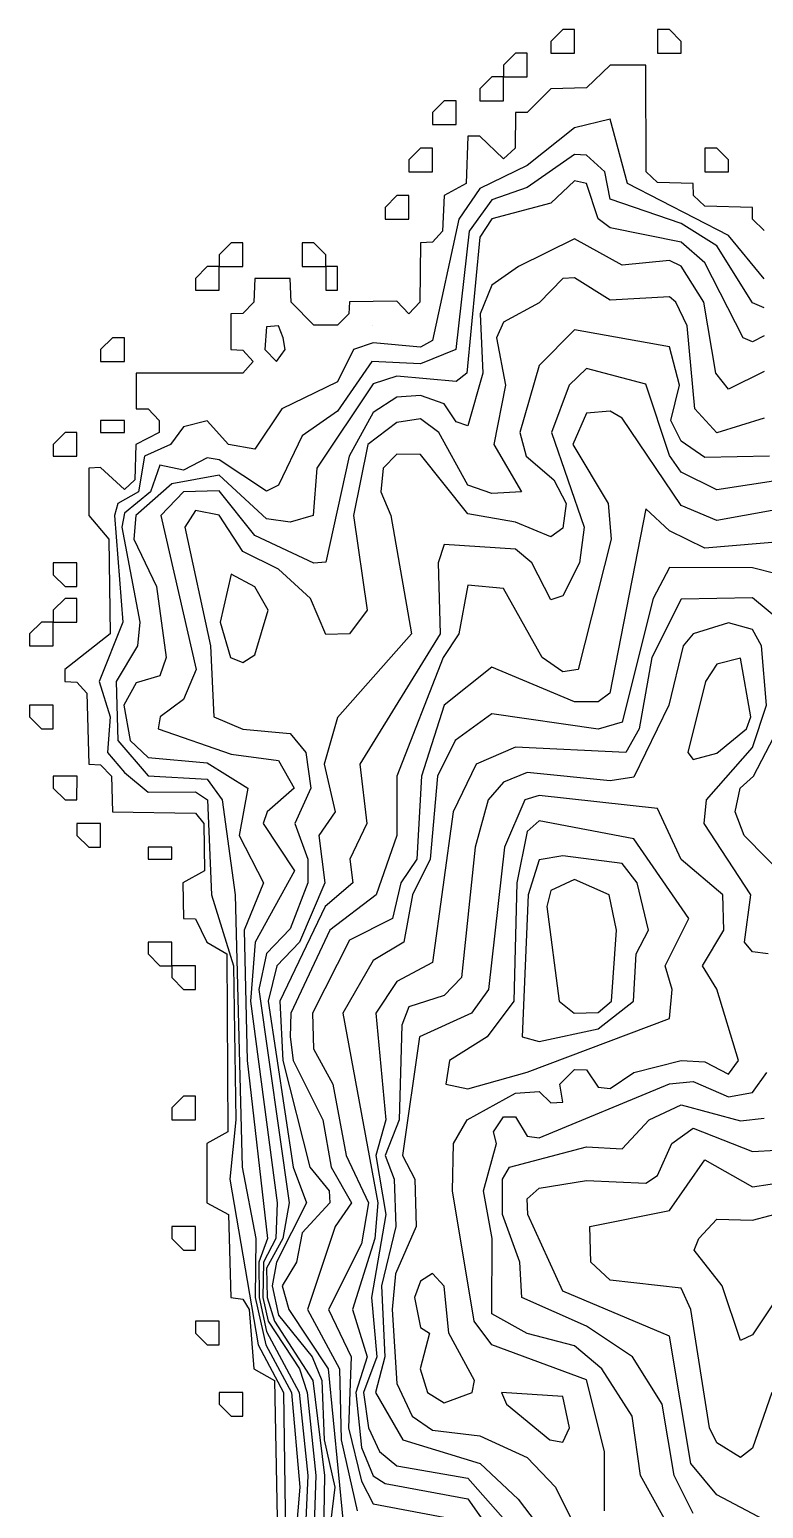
# Model space of a CAD drawing. Header units: metres. Extents: x 310028 to 360472, y 4137098 to 4159193.
# Drawn here: x 356648 to 357577, y 4149371 to 4151242 of the extents above; entities that cross this region are included whole.
import ezdxf

# ---------------------------------------------------------------- set-up
doc = ezdxf.new("R2010")
doc.units = ezdxf.units.M
for name, color, linetype in [('COAST', 5, 'Continuous'), ('CONTOUR', 254, 'Continuous'), ('CONTOUR_INDEX', 33, 'Continuous')]:
    doc.layers.add(name, color=color, linetype=linetype)

msp = doc.modelspace()

# ---------------------------------------------------------------- linework, layer by layer
at = {"layer": 'COAST'}
for points in [[(357307.5, 4151212.5), (357337.5, 4151212.5), (357337.5, 4151242.5), (357322.5, 4151242.5), (357307.5, 4151227.5), (357307.5, 4151212.5)], [(357442.5, 4151212.5), (357472.5, 4151212.5), (357472.5, 4151227.5), (357457.5, 4151242.5), (357442.5, 4151242.5), (357442.5, 4151212.5)], [(357247.5, 4151182.5), (357277.5, 4151182.5), (357277.5, 4151212.5), (357262.5, 4151212.5), (357247.5, 4151197.5), (357247.5, 4151182.5)], [(357577.5, 4150988), (357562.7, 4151002.5), (357562.5, 4151017.5), (357502.5, 4151019.1), (357487.9, 4151032.5), (357487.5, 4151047.5), (357442.5, 4151048.8), (357428, 4151062.5), (357427.5, 4151197.5), (357382.5, 4151197.6), (357352.5, 4151168.6), (357307.5, 4151167.7), (357277.5, 4151137.7), (357262.5, 4151137.5), (357262.3, 4151092.5), (357247.5, 4151079.1), (357217.5, 4151107.6), (357202.5, 4151107.5), (357200.3, 4151047.5), (357172.2, 4151032.5), (357170.1, 4150987.5), (357157.5, 4150973.3), (357142.3, 4150972.5), (357141.7, 4150897.5), (357127.5, 4150882.7), (357112.5, 4150898.6), (357052.5, 4150897.7), (357051.5, 4150882.5), (357037.5, 4150868.3), (357007.5, 4150868.2), (356978.6, 4150897.5), (356977.5, 4150927.6), (356932.5, 4150927.6), (356931.3, 4150897.5), (356917.5, 4150883), (356902.4, 4150882.5), (356902.4, 4150837.5), (356917.5, 4150836.7), (356930.5, 4150822.5), (356917.5, 4150807.6), (356782.5, 4150807.5), (356782.5, 4150762.5), (356797.5, 4150762.3), (356811.7, 4150747.5), (356811.6, 4150732.5), (356781.9, 4150717.5), (356780.7, 4150672.5), (356767.5, 4150660.2), (356737.5, 4150688), (356722.4, 4150687.5), (356722.5, 4150627.5), (356747.7, 4150597.5), (356749.4, 4150477.5), (356692.2, 4150432.5), (356692.2, 4150417.5), (356707.5, 4150416.3), (356720.2, 4150402.5), (356722.4, 4150312.5), (356737.5, 4150311.8), (356751.2, 4150297.5), (356752.5, 4150252.5), (356857.5, 4150250.5), (356868.2, 4150237.5), (356869, 4150177.5), (356841.7, 4150162.5), (356842.4, 4150117.5), (356857.5, 4150116.8), (356871.7, 4150087.5), (356897.2, 4150072.5), (356898.3, 4149847.5), (356871.9, 4149832.5), (356872.1, 4149757.5), (356899.3, 4149742.5), (356902.1, 4149637.5), (356917.5, 4149635.3), (356925.6, 4149622.5), (356931.2, 4149547.5), (356957.5, 4149532.5), (356962.4, 4149292.5)], [(357217.5, 4151152.5), (357247.5, 4151152.5), (357247.5, 4151182.5), (357232.5, 4151182.5), (357217.5, 4151167.5), (357217.5, 4151152.5)], [(357157.5, 4151122.5), (357187.5, 4151122.5), (357187.5, 4151152.5), (357172.5, 4151152.5), (357157.5, 4151137.5), (357157.5, 4151122.5)], [(357127.5, 4151062.5), (357157.5, 4151062.5), (357157.5, 4151092.5), (357142.5, 4151092.5), (357127.5, 4151077.5), (357127.5, 4151062.5)], [(357502.5, 4151062.5), (357532.5, 4151062.5), (357532.5, 4151077.5), (357517.5, 4151092.5), (357502.5, 4151092.5), (357502.5, 4151062.5)], [(357097.5, 4151002.5), (357127.5, 4151002.5), (357127.5, 4151032.5), (357112.5, 4151032.5), (357097.5, 4151017.5), (357097.5, 4151002.5)], [(356887.5, 4150942.5), (356917.5, 4150942.5), (356917.5, 4150972.5), (356902.5, 4150972.5), (356887.5, 4150957.5), (356887.5, 4150942.5)], [(356992.5, 4150942.5), (357022.5, 4150942.5), (357022.5, 4150957.5), (357007.5, 4150972.5), (356992.5, 4150972.5), (356992.5, 4150942.5)], [(356857.5, 4150912.5), (356887.5, 4150912.5), (356887.5, 4150942.5), (356872.5, 4150942.5), (356857.5, 4150927.5), (356857.5, 4150912.5)], [(357022.5, 4150912.5), (357037.5, 4150912.5), (357037.5, 4150942.5), (357022.5, 4150942.5), (357022.5, 4150912.5)], [(356737.5, 4150822.5), (356767.5, 4150822.5), (356767.5, 4150852.5), (356752.5, 4150852.5), (356737.5, 4150837.5), (356737.5, 4150822.5)], [(356737.5, 4150732.5), (356767.5, 4150732.4), (356767.5, 4150747.5), (356737.5, 4150747.5), (356737.5, 4150732.5)], [(356677.5, 4150702.5), (356707.5, 4150702.5), (356707.5, 4150732.5), (356692.5, 4150732.5), (356677.5, 4150717.5), (356677.5, 4150702.5)], [(356677.5, 4150552.5), (356692.5, 4150537.5), (356707.5, 4150537.5), (356707.5, 4150567.5), (356677.5, 4150567.5), (356677.5, 4150552.5)], [(356677.5, 4150492.5), (356707.5, 4150492.5), (356707.5, 4150522.5), (356692.5, 4150522.5), (356677.5, 4150507.5), (356677.5, 4150492.5)], [(356647.5, 4150462.5), (356677.5, 4150462.5), (356677.5, 4150492.5), (356662.5, 4150492.5), (356647.5, 4150477.5), (356647.5, 4150462.5)], [(356647.5, 4150372.5), (356662.5, 4150357.5), (356677.5, 4150357.5), (356677.5, 4150387.5), (356647.5, 4150387.5), (356647.5, 4150372.5)], [(356677.5, 4150282.5), (356692.5, 4150267.5), (356707.5, 4150267.5), (356707.6, 4150297.5), (356677.5, 4150297.5), (356677.5, 4150282.5)], [(356707.5, 4150222.5), (356722.5, 4150207.5), (356737.5, 4150207.5), (356737.5, 4150237.5), (356707.5, 4150237.5), (356707.5, 4150222.5)], [(356797.5, 4150192.5), (356827.5, 4150192.5), (356827.5, 4150207.5), (356797.5, 4150207.5), (356797.5, 4150192.5)], [(356797.5, 4150072.5), (356812.5, 4150057.5), (356827.5, 4150057.5), (356827.5, 4150087.5), (356797.5, 4150087.5), (356797.5, 4150072.5)], [(356827.5, 4150042.5), (356842.5, 4150027.5), (356857.5, 4150027.5), (356857.6, 4150057.5), (356827.5, 4150057.5), (356827.5, 4150042.5)], [(356827.5, 4149862.5), (356857.5, 4149862.5), (356857.5, 4149892.5), (356842.5, 4149892.5), (356827.5, 4149877.5), (356827.5, 4149862.5)], [(356827.5, 4149712.5), (356842.5, 4149697.5), (356857.5, 4149697.5), (356857.5, 4149727.5), (356827.5, 4149727.5), (356827.5, 4149712.5)], [(356857.5, 4149592.5), (356872.5, 4149577.5), (356887.5, 4149577.5), (356887.5, 4149607.5), (356857.5, 4149607.5), (356857.5, 4149592.5)], [(356887.5, 4149502.5), (356902.5, 4149487.5), (356917.5, 4149487.5), (356917.6, 4149517.5), (356887.5, 4149517.5), (356887.5, 4149502.5)]]:
    msp.add_lwpolyline(points, dxfattribs=at)
at = {"layer": 'CONTOUR'}
for points, elevation in [([(357577.5, 4150927.1), (357532.5, 4150981.8), (357404.6, 4151047.5), (357382.5, 4151129.3), (357337.5, 4151118.3), (357277.5, 4151070.4), (357217.5, 4151041.5), (357190.9, 4151002.5), (357157.5, 4150849), (357142.5, 4150840.6), (357082.5, 4150845.9), (357057.4, 4150837.5), (357037.5, 4150796.6), (356966.9, 4150762.5), (356932.5, 4150711.3), (356899.4, 4150717.5), (356872.5, 4150747.3), (356842.5, 4150739.7), (356825.7, 4150717.5), (356793, 4150702.5), (356785.2, 4150657.5), (356759.2, 4150642.5), (356755, 4150627.5), (356765.7, 4150492.5), (356735.6, 4150417.5), (356749.5, 4150372.5), (356746.2, 4150327.5), (356767.5, 4150302.3), (356797.5, 4150277.2), (356857.5, 4150277.5), (356872.6, 4150267.5), (356878, 4150147.5), (356905.6, 4150057.5), (356908.5, 4149862.5), (356901, 4149787.5), (356937.1, 4149577.5), (356968.8, 4149517.5), (356971.6, 4149337.5)], 10), ([(357577.5, 4150890.1), (357562.5, 4150896.7), (357517.5, 4150968.9), (357472.5, 4150997.1), (357382.5, 4151027.7), (357375.6, 4151062.5), (357352.5, 4151083.6), (357337.5, 4151084.3), (357277.5, 4151042.5), (357232.5, 4151026.9), (357204, 4150987.5), (357187.3, 4150837.5), (357142.5, 4150819.5), (357080.7, 4150822.5), (357037.5, 4150759.7), (356992.5, 4150728.1), (356962.5, 4150665.8), (356947.5, 4150658.2), (356887.5, 4150697.8), (356872.5, 4150700.4), (356842.5, 4150685), (356812.5, 4150691.1), (356800.5, 4150657.5), (356767.5, 4150630.6), (356764.5, 4150612.5), (356787.2, 4150492.5), (356784, 4150462.5), (356757.1, 4150417.5), (356759.1, 4150342.5), (356797.5, 4150297.9), (356872.5, 4150293.5), (356891.2, 4150267.5), (356907.8, 4150147.5), (356916.7, 4149802.5), (356933.8, 4149712.5), (356933.1, 4149637.5), (356946.7, 4149577.5), (356979, 4149517.5), (356989.8, 4149397.5), (356984.6, 4149337.5)], 20), ([(357577.5, 4150855), (357562.5, 4150847.3), (357550.9, 4150852.5), (357502.5, 4150947.3), (357472.5, 4150973.4), (357382.5, 4150991.5), (357367.5, 4151003), (357352.5, 4151047.5), (357337.5, 4151051.2), (357307.5, 4151022.9), (357232.5, 4151003.1), (357217.5, 4150979.8), (357201, 4150807.5), (357187.5, 4150797.2), (357112.5, 4150803.7), (357082.5, 4150794.3), (357011.2, 4150687.5), (357006.5, 4150627.5), (356977.5, 4150619.1), (356947.5, 4150623.4), (356887.5, 4150678.5), (356827.5, 4150667.5), (356781.9, 4150627.5), (356779.7, 4150597.5), (356808, 4150537.5), (356820.5, 4150447.5), (356812.5, 4150424.4), (356782.5, 4150415.8), (356766.8, 4150387.5), (356774.7, 4150342.5), (356797.5, 4150321.1), (356872.5, 4150314.3), (356923.6, 4150282.5), (356912.9, 4150222.5), (356943.6, 4150162.5), (356919.3, 4150102.5), (356922.9, 4149937.5), (356948.6, 4149712.5), (356937.9, 4149682.5), (356938, 4149637.5), (356947.5, 4149594.4), (356989, 4149517.5), (356999.8, 4149412.5), (356996.4, 4149337.5)], 30), ([(357577.5, 4150809.9), (357532.5, 4150787.5), (357516.4, 4150807.5), (357501.2, 4150897.5), (357472.5, 4150943.2), (357457.5, 4150950.1), (357397.5, 4150944.4), (357337.5, 4150977.6), (357266.4, 4150942.5), (357232.5, 4150918.9), (357218, 4150882.5), (357221.2, 4150807.5), (357202.5, 4150741), (357187.5, 4150745.8), (357172.5, 4150768.9), (357142.5, 4150779.5), (357112.5, 4150777.4), (357082.5, 4150758), (357052, 4150702.5), (357022.5, 4150568.3), (357007.5, 4150566.9), (356932.5, 4150602.3), (356887.5, 4150658.8), (356842.5, 4150657.5), (356813.7, 4150627.5), (356858.3, 4150432.5), (356842.5, 4150394.6), (356812.8, 4150372.5), (356810.2, 4150357.5), (356902.5, 4150325.5), (356962.5, 4150317.4), (356982.5, 4150282.5), (356948.1, 4150252.5), (356943.4, 4150237.5), (356982.7, 4150177.5), (356933.3, 4150087.5), (356927.1, 4150012.5), (356961.1, 4149757.5), (356959.2, 4149712.5), (356943.5, 4149682.5), (356943, 4149637.5), (356949.7, 4149607.5), (356989.3, 4149547.5), (356998.9, 4149517.5), (357010.1, 4149412.5), (357007.5, 4149337.5)], 40), ([(356959.9, 4150822.5), (356970.9, 4150837.5), (356968.7, 4150852.5), (356962.5, 4150867.4), (356947.5, 4150866.2), (356945.4, 4150837.5), (356959.9, 4150822.5)], 10), ([(357584.3, 4150702.5), (357502.5, 4150700.9), (357472.5, 4150721.4), (357459.2, 4150747.5), (357470.1, 4150792.5), (357457.5, 4150840.8), (357337.5, 4150862.6), (357292.5, 4150817.2), (357268.2, 4150732.5), (357276.3, 4150702.5), (357311.2, 4150672.5), (357326.7, 4150642.5), (357322.5, 4150611.3), (357307.5, 4150600.4), (357262.5, 4150619.2), (357202.5, 4150629.7), (357142.5, 4150704.6), (357112.5, 4150705.1), (357095.3, 4150687.5), (357092.1, 4150657.5), (357104.7, 4150627.5), (357130.9, 4150477.5), (357037.5, 4150371.9), (357020.5, 4150312.5), (357034.2, 4150252.5), (357013.7, 4150222.5), (357021.2, 4150162.5), (356989.2, 4150087.5), (356960.6, 4150057.5), (356949.4, 4150012.5), (356981.3, 4149802.5), (356998.2, 4149757.5), (356959.9, 4149682.5), (356954.5, 4149652.5), (356962.5, 4149615.4), (357005.2, 4149562.5), (357017.3, 4149532.5), (357020.4, 4149457.5), (357033.8, 4149397.5), (357028.3, 4149352.5)], 60), ([(357082, 4150867.5), (357082, 4150867.5)], 10), ([(357600.2, 4150672.5), (357517.5, 4150660), (357472.5, 4150682.3), (357457.5, 4150703.3), (357427.5, 4150793.8), (357352.5, 4150813.5), (357330.5, 4150792.5), (357308.3, 4150732.5), (357349.4, 4150612.5), (357343.6, 4150567.5), (357322.5, 4150525.8), (357307.5, 4150520.8), (357283.2, 4150567.5), (357262.5, 4150584.8), (357172.5, 4150590.8), (357164.7, 4150567.5), (357167.4, 4150477.5), (357065.5, 4150312.5), (357074.3, 4150237.5), (357052.9, 4150192.5), (357056.9, 4150162.5), (357021.9, 4150132.5), (356964.4, 4150012.5), (356968.2, 4149937.5), (357002.3, 4149802.5), (357026.8, 4149772.5), (357027.6, 4149757.5), (356992.5, 4149719.3), (356985.3, 4149682.5), (356967.1, 4149652.5), (356975.9, 4149622.5), (357025.4, 4149547.5), (357044.3, 4149352.5)], 70), ([(357622.5, 4150640.2), (357517.5, 4150621.1), (357472.5, 4150639.9), (357397.5, 4150750.5), (357382.5, 4150759.4), (357352.5, 4150756.8), (357335.3, 4150717.5), (357380.1, 4150642.5), (357383.7, 4150597.5), (357341.9, 4150432.5), (357322.5, 4150429.6), (357296.6, 4150447.5), (357247.5, 4150534.9), (357202.5, 4150539.2), (357190.9, 4150477.5), (357171.1, 4150447.5), (357112.4, 4150297.5), (357112.6, 4150222.5), (357086.3, 4150147.5), (357027.5, 4150102.5), (356978.3, 4149997.5), (356977.4, 4149967.5), (356981.1, 4149937.5), (357018.8, 4149862.5), (357029.5, 4149802.5), (357055.2, 4149757.5), (357034.3, 4149727.5), (356999.2, 4149622.5), (357039.7, 4149547.5), (357041.8, 4149457.5), (357062.1, 4149367.5)], 80), ([(357637.5, 4150597.5), (357502.5, 4150586.2), (357457.5, 4150608.2), (357427.5, 4150635.8), (357382.1, 4150402.5), (357367.5, 4150391.7), (357337.5, 4150391.7), (357232.5, 4150435.4), (357172.5, 4150387.2), (357143.6, 4150297.5), (357137.6, 4150192.5), (357117.4, 4150162.5), (357106.9, 4150117.5), (357052.5, 4150089.9), (357005.8, 4149997.5), (357007, 4149952.5), (357031.6, 4149907.5), (357048.5, 4149817.5), (357076.7, 4149757.5), (357067.5, 4149705.7), (357025.8, 4149622.5), (357054.7, 4149562.5), (357051.1, 4149472.5), (357067.5, 4149405.1), (357082.5, 4149376.3), (357187.5, 4149356.8)], 90), ([(356902, 4150447.5), (356917.5, 4150441.5), (356932.5, 4150450.9), (356949.7, 4150507.5), (356932.5, 4150537.1), (356902.5, 4150553), (356888.7, 4150492.5), (356902, 4150447.5)], 60), ([(357599.9, 4150492.5), (357562.5, 4150523.3), (357472.5, 4150521.4), (357435.2, 4150447.5), (357419.3, 4150357.5), (357402.4, 4150327.5), (357262.5, 4150334.1), (357212.9, 4150312.5), (357183.7, 4150252.5), (357157.5, 4150061.5), (357112.5, 4150037.4), (357085.8, 4149997.5), (357098.4, 4149862.5), (357086, 4149817.5), (357098.4, 4149742.5), (357080.3, 4149637.5), (357087.2, 4149562.5), (357070.3, 4149517.5), (357076.7, 4149472.5), (357090.7, 4149442.5), (357112.5, 4149424.5), (357202.5, 4149408.9), (357278.6, 4149322.5)], 110), ([(357582.4, 4150072.5), (357562.5, 4150075), (357552.5, 4150087.5), (357560.6, 4150147.5), (357501.5, 4150237.5), (357504.4, 4150267.5), (357562.5, 4150333.7), (357580.5, 4150387.5), (357574, 4150462.5), (357562.5, 4150483.3), (357532.5, 4150491.6), (357487.5, 4150477.6), (357474.8, 4150462.5), (357456.9, 4150387.5), (357412.5, 4150296.4), (357382.5, 4150291.5), (357277.5, 4150302.2), (357247.5, 4150289.8), (357228.2, 4150267.5), (357211.6, 4150207.5), (357194.1, 4150042.5), (357172.5, 4150019.9), (357127.5, 4150005.6), (357118.9, 4149982.5), (357115.4, 4149862.5), (357097.6, 4149817.5), (357109.2, 4149787.5), (357111.1, 4149727.5), (357093.2, 4149652.5), (357097.4, 4149562.5), (357085.4, 4149517.5), (357120.1, 4149457.5), (357217.9, 4149427.5), (357266.2, 4149382.5), (357311.7, 4149322.5)], 120), ([(357481, 4150327.5), (357487.5, 4150318.8), (357517.5, 4150326.5), (357555.1, 4150357.5), (357560.6, 4150372.5), (357547.5, 4150446.8), (357517.5, 4150439.3), (357503.4, 4150417.5), (357481, 4150327.5)], 130), ([(357637.5, 4150135.9), (357552.1, 4150222.5), (357540.8, 4150252.5), (357547.2, 4150282.5), (357563.8, 4150297.5), (357610.7, 4150387.5)], 110), ([(357375.5, 4149367.5), (357375.4, 4149442.5), (357352.5, 4149533.5), (357232.5, 4149577.7), (357210.5, 4149607.5), (357183, 4149772.5), (357184, 4149832.5), (357201.6, 4149862.5), (357262.5, 4149896.1), (357292.5, 4149898.5), (357307.5, 4149883.9), (357322.5, 4149884.7), (357318.8, 4149907.5), (357337.5, 4149926.2), (357352.5, 4149925.6), (357367.5, 4149903.7), (357382.5, 4149902.3), (357412.5, 4149922.4), (357472.5, 4149937.6), (357502.5, 4149935.8), (357532.5, 4149920.3), (357545, 4149937.5), (357517.5, 4150027.9), (357499.6, 4150057.5), (357526.5, 4150102.5), (357525.1, 4150147.5), (357472.5, 4150191.9), (357442.5, 4150256.5), (357292.5, 4150273), (357274.3, 4150267.5), (357248.6, 4150207.5), (357228.3, 4150027.5), (357207, 4149997.5), (357141.1, 4149967.5), (357119.4, 4149817.5), (357135.4, 4149787.5), (357136.9, 4149727.5), (357110.6, 4149667.5), (357106.7, 4149622.5), (357112.5, 4149528.6), (357131.8, 4149487.5), (357157.5, 4149469.5), (357217.5, 4149462.7), (357277.5, 4149435.2), (357313.5, 4149397.5), (357335.6, 4149352.5)], 130), ([(357174.6, 4149907.5), (357202.5, 4149901.7), (357277.5, 4149922.7), (357457.5, 4149990.8), (357460.8, 4150027.5), (357452.1, 4150057.5), (357482.1, 4150117.5), (357412.5, 4150218.1), (357292.5, 4150241), (357277.5, 4150227.3), (357264.5, 4150162.5), (357260.4, 4150012.5), (357226.8, 4149967.5), (357178.9, 4149937.5), (357174.6, 4149907.5)], 140), ([(357336.8, 4149997.5), (357367.5, 4149998.3), (357384.4, 4150012.5), (357390.5, 4150102.5), (357381.1, 4150147.5), (357337.5, 4150166.8), (357307.5, 4150152.9), (357302.4, 4150132.5), (357317.8, 4150012.5), (357336.8, 4149997.5)], 160), ([(357462.1, 4149337.5), (357420.8, 4149412.5), (357410.5, 4149487.5), (357372, 4149547.5), (357337.5, 4149576.5), (357277.5, 4149592), (357232.5, 4149617), (357233, 4149712.5), (357222, 4149772.5), (357238.6, 4149832.5), (357234.9, 4149847.5), (357247.5, 4149866.1), (357262.5, 4149866.1), (357277.5, 4149841.7), (357292.5, 4149839.5), (357457.5, 4149908.2), (357487.5, 4149911.2), (357532.5, 4149891.8), (357562.5, 4149897.3), (357580.7, 4149922.5)], 120), ([(357487.5, 4149364.2), (357463.6, 4149412.5), (357448.3, 4149502.5), (357410.8, 4149562.5), (357352.5, 4149601.2), (357270.7, 4149637.5), (357268.2, 4149682.5), (357246.3, 4149742.5), (357246, 4149787.5), (357255.1, 4149802.5), (357352.5, 4149828.5), (357397.5, 4149825.6), (357431.9, 4149862.5), (357472.5, 4149881.5), (357547.5, 4149861.1), (357577.5, 4149864.8)], 110), ([(357587.1, 4149517.5), (357562.5, 4149446.8), (357547.5, 4149434.9), (357517.5, 4149453.6), (357508.4, 4149472.5), (357484.7, 4149622.5), (357472.5, 4149649.4), (357382.5, 4149659.5), (357358.1, 4149682.5), (357356.9, 4149727.5), (357457.5, 4149747.6), (357502.5, 4149811.9), (357562.5, 4149777.8), (357607.5, 4149784.5)], 90), ([(357604.1, 4149652.5), (357562.5, 4149590.4), (357547.5, 4149583.2), (357524.5, 4149652.5), (357488.9, 4149697.5), (357494.9, 4149712.5), (357517.5, 4149736.7), (357562.5, 4149735.3), (357607.5, 4149747.5)], 80), ([(357151.4, 4149517.5), (357172.5, 4149504.2), (357207.6, 4149517.5), (357210.8, 4149532.5), (357178.4, 4149592.5), (357172.5, 4149652.1), (357157.5, 4149668), (357142.5, 4149658.4), (357134.6, 4149637.5), (357142.5, 4149599.5), (357153.8, 4149592.5), (357141.9, 4149547.5), (357151.4, 4149517.5)], 140), ([(357306.2, 4149457.5), (357322.5, 4149454.7), (357331.2, 4149472.5), (357322.5, 4149512.2), (357244.9, 4149517.5), (357251.1, 4149502.5), (357306.2, 4149457.5)], 140)]:
    msp.add_lwpolyline(points, dxfattribs=dict(at, elevation=elevation))
at = {"layer": 'CONTOUR_INDEX'}
for points, elevation in [([(357577.5, 4150750.7), (357517.5, 4150732.2), (357489.8, 4150762.5), (357480.1, 4150867.5), (357465.8, 4150897.5), (357457.5, 4150904.1), (357382.5, 4150900.1), (357337.5, 4150928.1), (357322.4, 4150927.5), (357292.5, 4150896.6), (357247.5, 4150872.3), (357238.4, 4150852.5), (357249.8, 4150792.5), (357235.2, 4150717.5), (357270.2, 4150657.5), (357232.5, 4150655.1), (357202.5, 4150665.9), (357165.5, 4150732.5), (357142.5, 4150749.7), (357112.5, 4150745.3), (357075.9, 4150717.5), (357057.5, 4150627.5), (357074.8, 4150507.5), (357052.5, 4150477.7), (357022.5, 4150476.8), (357003.2, 4150522.5), (356962.5, 4150559.4), (356917.5, 4150581.9), (356887.5, 4150627.9), (356857.5, 4150633.6), (356844.1, 4150612.5), (356876.5, 4150462.5), (356880.6, 4150372.5), (356917.5, 4150356.9), (356977.5, 4150351.3), (356997.2, 4150327.5), (357003.7, 4150282.5), (356983.5, 4150237.5), (356999.6, 4150192.5), (356999.9, 4150162.5), (356977.5, 4150104.1), (356947.5, 4150073.1), (356937.9, 4150027.5), (356976.1, 4149757.5), (356968.2, 4149712.5), (356947.5, 4149674.8), (356948.2, 4149637.5), (356957.6, 4149607.5), (357005.9, 4149532.5), (357020.9, 4149412.5), (357019.8, 4149337.5)], 50), ([(357622.5, 4150546.1), (357562.5, 4150561.3), (357457.5, 4150561.7), (357437.1, 4150522.5), (357397.5, 4150365.8), (357367.5, 4150357.1), (357232.5, 4150376.6), (357186.1, 4150342.5), (357163.9, 4150297.5), (357154.6, 4150192.5), (357132.1, 4150147.5), (357121.1, 4150087.5), (357082.5, 4150064), (357044.1, 4149997.5), (357088.4, 4149757.5), (357084.7, 4149712.5), (357056.2, 4149622.5), (357074.7, 4149562.5), (357060.7, 4149517.5), (357067.5, 4149447.9), (357082.5, 4149412), (357097.5, 4149402.2), (357202.5, 4149382.7), (357255.1, 4149307.5)], 100), ([(357271, 4149967.5), (357292.5, 4149961.7), (357367.5, 4149977.5), (357411.9, 4150012.5), (357415.5, 4150072.5), (357431, 4150102.5), (357416.5, 4150162.5), (357397.5, 4150187), (357322.5, 4150196.6), (357292.5, 4150191.5), (357278.6, 4150147.5), (357271, 4149967.5)], 150), ([(357577.5, 4149356.1), (357517.5, 4149387.8), (357484.8, 4149427.5), (357457.5, 4149588.7), (357322.5, 4149645.5), (357278.3, 4149742.5), (357277.5, 4149762.6), (357292.5, 4149775.9), (357352.5, 4149785.9), (357427.5, 4149782.2), (357442.5, 4149792.1), (357460.4, 4149832.5), (357487.5, 4149852.1), (357562.5, 4149822.5), (357592.5, 4149824.1)], 100)]:
    msp.add_lwpolyline(points, dxfattribs=dict(at, elevation=elevation))

doc.saveas('drawing.dxf')
